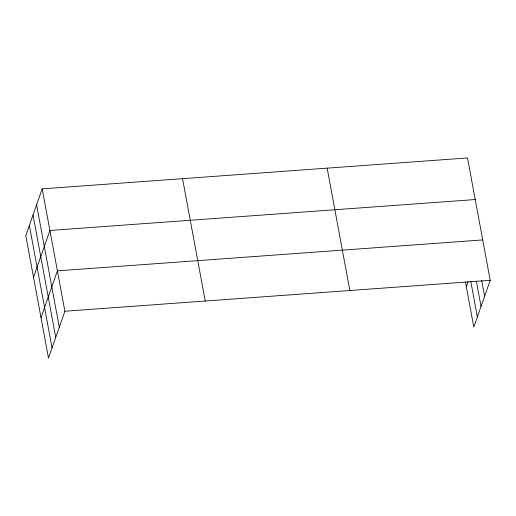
<?xml version="1.0" encoding="UTF-8"?>
<svg xmlns="http://www.w3.org/2000/svg" width="516" height="516" viewBox="0 0 516 516"><rect width="100%" height="100%" fill="white"/><g stroke="black" fill="none" stroke-linecap="round" stroke-linejoin="round"><path stroke-width="0.77" d="M42.196 188.862L25.8 235.689L48.491 358.052L64.893 311.232L42.196 188.862L467.509 157.948L490.2 280.311L473.804 327.138L465.432 282.007M33.514 277.292L49.917 230.471L475.223 199.55M41.003 317.675L57.405 270.848L482.712 239.927M466.316 286.754L468.096 281.665M64.893 311.232L490.2 280.311M481.667 280.459L484.601 296.294M476.339 281.136L481.041 306.472M470.76 281.33L477.365 316.959M327.157 168.145L349.848 290.514M182.548 178.659L205.245 301.028M36.597 204.852L59.295 327.215M33.037 215.03L55.728 337.393M29.367 225.511L52.058 347.881"/></g></svg>
